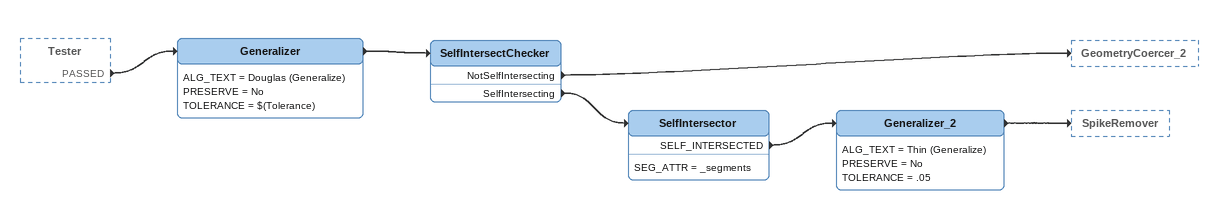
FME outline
Tester [outside]
    PASSED -> Generalizer
Generalizer
    ALG_TEXT = Douglas (Generalize)
    PRESERVE = No
    TOLERANCE = $(Tolerance)
    -> SelfIntersectChecker
SelfIntersectChecker
    NotSelfIntersecting -> GeometryCoercer_2
    SelfIntersecting -> SelfIntersector
SelfIntersector
    SEG_ATTR = _segments
    SELF_INTERSECTED -> Generalizer_2
Generalizer_2
    ALG_TEXT = Thin (Generalize)
    PRESERVE = No
    TOLERANCE = .05
    -> SpikeRemover
